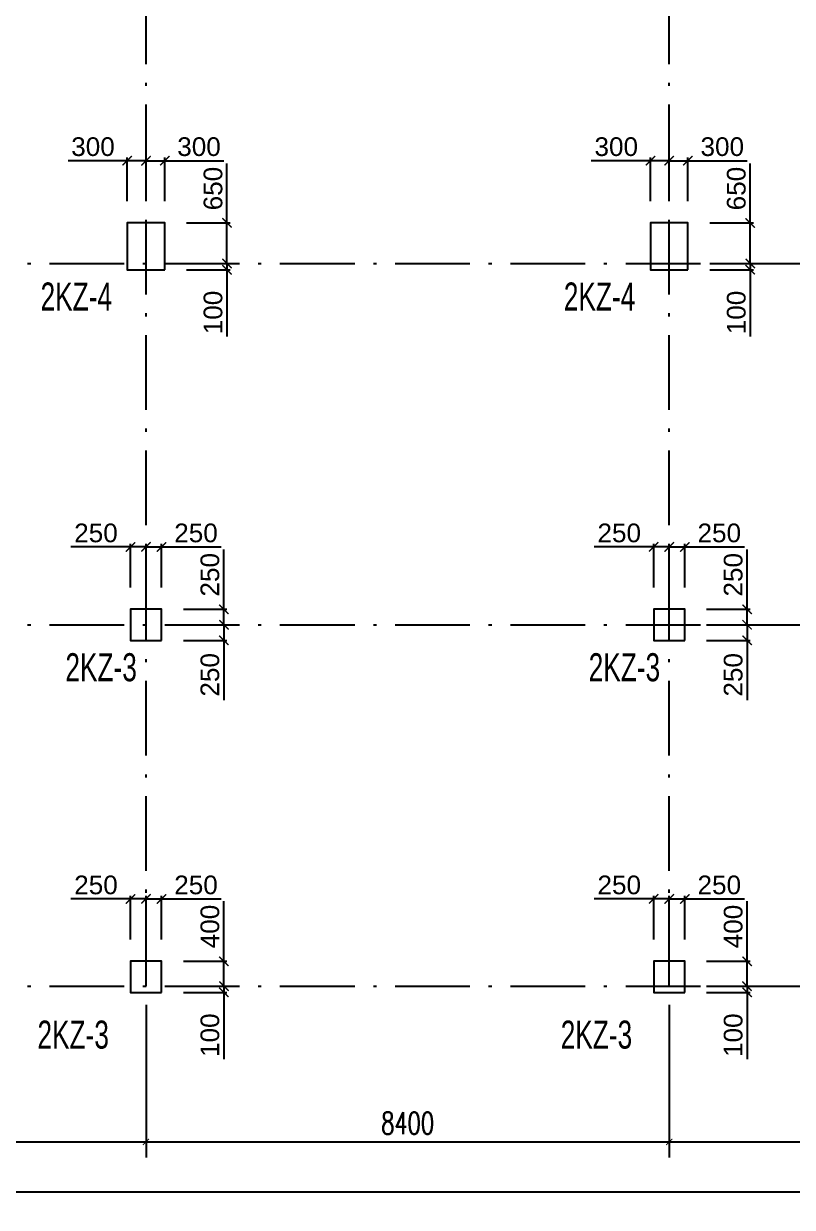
# Model space of a CAD drawing. Header units: millimetres. Extents: x -3831 to 465700, y 39900 to 106100.
# Drawn here: x 42136 to 54475, y 56450 to 75449 of the extents above; entities that cross this region are included whole.
import ezdxf

# ---------------------------------------------------------------- set-up
doc = ezdxf.new("R2010")
doc.units = ezdxf.units.MM
doc.linetypes.add('线型2', pattern=[1850, 1200, -300, 50, -300])
for name, color, linetype in [('AXIS', 3, 'Continuous'), ('column_dim', 90, 'Continuous'), ('DOTE', 10, '线型2')]:
    doc.layers.add(name, color=color, linetype=linetype)
doc.layers.add('S_Cl', color=2, linetype='Continuous', lineweight=25)
doc.layers.add('S_ColumFocus', color=2, linetype='Continuous', lineweight=9)
doc.styles.add('_TCH_DIM_T3', font='SIMPLEX', dxfattribs={"width": 0.705882, "bigfont": 'GBCBIG'})
doc.styles.get("Standard").update_dxf_attribs({"font": 'arial.ttf'})
doc.styles.add('xxxx', font='RIF.ttf')
doc.dimstyles.new('_TCH_ARCH&&100', dxfattribs={"dimtxt": 297.5, "dimasz": 100, "dimexe": 250, "dimexo": 300, "dimgap": 126.25, "dimtad": 1, "dimdec": 0, "dimzin": 0, "dimdsep": 46, "dimtxsty": '_TCH_DIM_T3', "dimblk": 'ARCHTICK', "dimcen": 0.09, "dimclrt": 7, "dimazin": 2, "dimtfac": 1, "dimtdec": 0, "dimtix": 1, "dimtmove": 2, "dimatfit": 3, "dimfxl": 100, "dimtolj": 1, "dimtzin": 0, "dimarcsym": 0})
doc.dimstyles.new('ISO-25', dxfattribs={"dimtxt": 2.5, "dimasz": 2.5, "dimexe": 1.25, "dimexo": 0.625, "dimtad": 1, "dimtxsty": 'Standard', "dimcen": 2.5, "dimadec": 0, "dimazin": 0, "dimtfac": 1, "dimtmove": 0, "dimatfit": 3, "dimfxl": 1, "dimarcsym": 0})

# ---------------------------------------------------------------- blocks, each defined once
blk = doc.blocks.new('_ArchTick')
at = {"color": 0, "linetype": 'ByBlock', "const_width": 0.15}
blk.add_lwpolyline([(-0.5, -0.5), (0.5, 0.5)], dxfattribs=at)
blk = doc.blocks.new('*D1426')
at = {"layer": 'column_dim', "color": 0, "lineweight": -2, "transparency": 16777216}
for p, q in [((53800, 71600), (53800, 71750)), ((53150, 71600), (53850, 71600)), ((53150, 71500), (53850, 71500)), ((53800, 71600), (53800, 71500)), ((53800, 71500), (53800, 70426))]:
    blk.add_line(p, q, dxfattribs=at)
at = {"layer": 'Defpoints', "color": 0, "transparency": 16777216}
for p in [(52800, 71600), (52800, 71500), (53800, 71600)]:
    blk.add_point(p, dxfattribs=at)
at = {"layer": 'column_dim', "color": 0, "lineweight": -2, "transparency": 16777216, "xscale": 150, "yscale": 150, "zscale": 150}
for p, rotation in [((53800, 71600), 270), ((53800, 71500), 90)]:
    blk.add_blockref('_ArchTick', p, dxfattribs=dict(at, rotation=rotation))
at = {"layer": 'column_dim', "color": 7, "transparency": 16777216, "insert": (53577, 70813), "char_height": 300, "attachment_point": 5, "rotation": 90}
blk.add_mtext('100', dxfattribs=at)
blk = doc.blocks.new('*D1427')
at = {"layer": 'column_dim', "color": 0, "lineweight": -2, "transparency": 16777216}
for p, q in [((53800, 72250), (53800, 73203)), ((53150, 72250), (53850, 72250)), ((53800, 71600), (53800, 72250)), ((53150, 71600), (53850, 71600))]:
    blk.add_line(p, q, dxfattribs=at)
at = {"layer": 'Defpoints', "color": 0, "transparency": 16777216}
for p in [(52800, 72250), (52800, 71600), (53800, 71600)]:
    blk.add_point(p, dxfattribs=at)
at = {"layer": 'column_dim', "color": 0, "lineweight": -2, "transparency": 16777216, "xscale": 150, "yscale": 150, "zscale": 150}
for p, rotation in [((53800, 72250), 90), ((53800, 71600), 270)]:
    blk.add_blockref('_ArchTick', p, dxfattribs=dict(at, rotation=rotation))
at = {"layer": 'column_dim', "color": 7, "transparency": 16777216, "insert": (53577, 72802), "char_height": 300, "attachment_point": 5, "rotation": 90}
blk.add_mtext('650', dxfattribs=at)
blk = doc.blocks.new('*D1428')
at = {"layer": 'column_dim', "color": 0, "lineweight": -2, "transparency": 16777216}
for p, q in [((52500, 72600), (52500, 73300)), ((52500, 73250), (52800, 73250)), ((52800, 72600), (52800, 73300)), ((52800, 73250), (53752, 73250))]:
    blk.add_line(p, q, dxfattribs=at)
at = {"layer": 'Defpoints', "color": 0, "transparency": 16777216}
for p in [(52500, 73250), (52500, 72250), (52800, 72250)]:
    blk.add_point(p, dxfattribs=at)
at = {"layer": 'column_dim', "color": 0, "lineweight": -2, "transparency": 16777216, "xscale": 150, "yscale": 150, "zscale": 150, "rotation": 180}
blk.add_blockref('_ArchTick', (52500, 73250), dxfattribs=at)
at = {"layer": 'column_dim', "color": 0, "lineweight": -2, "transparency": 16777216, "xscale": 150, "yscale": 150, "zscale": 150}
blk.add_blockref('_ArchTick', (52800, 73250), dxfattribs=at)
at = {"layer": 'column_dim', "color": 7, "transparency": 16777216, "insert": (53351, 73473), "char_height": 300, "attachment_point": 5}
blk.add_mtext('300', dxfattribs=at)
blk = doc.blocks.new('*D1429')
at = {"layer": 'column_dim', "color": 0, "lineweight": -2, "transparency": 16777216}
for p, q in [((52200, 73250), (51248, 73250)), ((52200, 72600), (52200, 73300)), ((52500, 73250), (52200, 73250)), ((52500, 72600), (52500, 73300))]:
    blk.add_line(p, q, dxfattribs=at)
at = {"layer": 'Defpoints', "color": 0, "transparency": 16777216}
for p in [(52500, 73250), (52200, 72250), (52500, 72250)]:
    blk.add_point(p, dxfattribs=at)
at = {"layer": 'column_dim', "color": 0, "lineweight": -2, "transparency": 16777216, "xscale": 150, "yscale": 150, "zscale": 150, "rotation": 180}
blk.add_blockref('_ArchTick', (52200, 73250), dxfattribs=at)
at = {"layer": 'column_dim', "color": 0, "lineweight": -2, "transparency": 16777216, "xscale": 150, "yscale": 150, "zscale": 150}
blk.add_blockref('_ArchTick', (52500, 73250), dxfattribs=at)
at = {"layer": 'column_dim', "color": 7, "transparency": 16777216, "insert": (51649, 73473), "char_height": 300, "attachment_point": 5}
blk.add_mtext('300', dxfattribs=at)
blk = doc.blocks.new('*D1430')
at = {"layer": 'column_dim', "color": 0, "lineweight": -2, "transparency": 16777216}
for p, q in [((53100, 65800), (53800, 65800)), ((53750, 65800), (53750, 65550)), ((53100, 65550), (53800, 65550)), ((53750, 65550), (53750, 64593))]:
    blk.add_line(p, q, dxfattribs=at)
at = {"layer": 'Defpoints', "color": 0, "transparency": 16777216}
for p in [(52750, 65800), (53750, 65800), (52750, 65550)]:
    blk.add_point(p, dxfattribs=at)
at = {"layer": 'column_dim', "color": 0, "lineweight": -2, "transparency": 16777216, "xscale": 150, "yscale": 150, "zscale": 150}
for p, rotation in [((53750, 65800), 90), ((53750, 65550), 270)]:
    blk.add_blockref('_ArchTick', p, dxfattribs=dict(at, rotation=rotation))
at = {"layer": 'column_dim', "color": 7, "transparency": 16777216, "insert": (53527, 64997), "char_height": 300, "attachment_point": 5, "rotation": 90}
blk.add_mtext('250', dxfattribs=at)
blk = doc.blocks.new('*D1431')
at = {"layer": 'column_dim', "color": 0, "lineweight": -2, "transparency": 16777216}
for p, q in [((53750, 66050), (53750, 67007)), ((53100, 66050), (53800, 66050)), ((53750, 65800), (53750, 66050)), ((53100, 65800), (53800, 65800))]:
    blk.add_line(p, q, dxfattribs=at)
at = {"layer": 'Defpoints', "color": 0, "transparency": 16777216}
for p in [(52750, 66050), (52750, 65800), (53750, 65800)]:
    blk.add_point(p, dxfattribs=at)
at = {"layer": 'column_dim', "color": 0, "lineweight": -2, "transparency": 16777216, "xscale": 150, "yscale": 150, "zscale": 150}
for p, rotation in [((53750, 66050), 90), ((53750, 65800), 270)]:
    blk.add_blockref('_ArchTick', p, dxfattribs=dict(at, rotation=rotation))
at = {"layer": 'column_dim', "color": 7, "transparency": 16777216, "insert": (53527, 66603), "char_height": 300, "attachment_point": 5, "rotation": 90}
blk.add_mtext('250', dxfattribs=at)
blk = doc.blocks.new('*D1432')
at = {"layer": 'column_dim', "color": 0, "lineweight": -2, "transparency": 16777216}
for p, q in [((52500, 66400), (52500, 67100)), ((52750, 66400), (52750, 67100)), ((52500, 67050), (52750, 67050)), ((52750, 67050), (53707, 67050))]:
    blk.add_line(p, q, dxfattribs=at)
at = {"layer": 'Defpoints', "color": 0, "transparency": 16777216}
for p in [(52500, 67050), (52500, 66050), (52750, 66050)]:
    blk.add_point(p, dxfattribs=at)
at = {"layer": 'column_dim', "color": 0, "lineweight": -2, "transparency": 16777216, "xscale": 150, "yscale": 150, "zscale": 150, "rotation": 180}
blk.add_blockref('_ArchTick', (52500, 67050), dxfattribs=at)
at = {"layer": 'column_dim', "color": 0, "lineweight": -2, "transparency": 16777216, "xscale": 150, "yscale": 150, "zscale": 150}
blk.add_blockref('_ArchTick', (52750, 67050), dxfattribs=at)
at = {"layer": 'column_dim', "color": 7, "transparency": 16777216, "insert": (53303, 67273), "char_height": 300, "attachment_point": 5}
blk.add_mtext('250', dxfattribs=at)
blk = doc.blocks.new('*D1433')
at = {"layer": 'column_dim', "color": 0, "lineweight": -2, "transparency": 16777216}
for p, q in [((52250, 66400), (52250, 67100)), ((52500, 66400), (52500, 67100)), ((52250, 67050), (51293, 67050)), ((52500, 67050), (52250, 67050))]:
    blk.add_line(p, q, dxfattribs=at)
at = {"layer": 'Defpoints', "color": 0, "transparency": 16777216}
for p in [(52500, 67050), (52250, 66050), (52500, 66050)]:
    blk.add_point(p, dxfattribs=at)
at = {"layer": 'column_dim', "color": 0, "lineweight": -2, "transparency": 16777216, "xscale": 150, "yscale": 150, "zscale": 150, "rotation": 180}
blk.add_blockref('_ArchTick', (52250, 67050), dxfattribs=at)
at = {"layer": 'column_dim', "color": 0, "lineweight": -2, "transparency": 16777216, "xscale": 150, "yscale": 150, "zscale": 150}
blk.add_blockref('_ArchTick', (52500, 67050), dxfattribs=at)
at = {"layer": 'column_dim', "color": 7, "transparency": 16777216, "insert": (51697, 67273), "char_height": 300, "attachment_point": 5}
blk.add_mtext('250', dxfattribs=at)
blk = doc.blocks.new('*D1434')
at = {"layer": 'column_dim', "color": 0, "lineweight": -2, "transparency": 16777216}
for p, q in [((53750, 60000), (53750, 60150)), ((53100, 60000), (53800, 60000)), ((53100, 59900), (53800, 59900)), ((53750, 60000), (53750, 59900)), ((53750, 59900), (53750, 58826))]:
    blk.add_line(p, q, dxfattribs=at)
at = {"layer": 'Defpoints', "color": 0, "transparency": 16777216}
for p in [(52750, 60000), (52750, 59900), (53750, 60000)]:
    blk.add_point(p, dxfattribs=at)
at = {"layer": 'column_dim', "color": 0, "lineweight": -2, "transparency": 16777216, "xscale": 150, "yscale": 150, "zscale": 150}
for p, rotation in [((53750, 60000), 270), ((53750, 59900), 90)]:
    blk.add_blockref('_ArchTick', p, dxfattribs=dict(at, rotation=rotation))
at = {"layer": 'column_dim', "color": 7, "transparency": 16777216, "insert": (53527, 59213), "char_height": 300, "attachment_point": 5, "rotation": 90}
blk.add_mtext('100', dxfattribs=at)
blk = doc.blocks.new('*D1435')
at = {"layer": 'column_dim', "color": 0, "lineweight": -2, "transparency": 16777216}
for p, q in [((53750, 60400), (53750, 61364)), ((53100, 60400), (53800, 60400)), ((53750, 60000), (53750, 60400)), ((53100, 60000), (53800, 60000))]:
    blk.add_line(p, q, dxfattribs=at)
at = {"layer": 'Defpoints', "color": 0, "transparency": 16777216}
for p in [(52750, 60400), (52750, 60000), (53750, 60000)]:
    blk.add_point(p, dxfattribs=at)
at = {"layer": 'column_dim', "color": 0, "lineweight": -2, "transparency": 16777216, "xscale": 150, "yscale": 150, "zscale": 150}
for p, rotation in [((53750, 60400), 90), ((53750, 60000), 270)]:
    blk.add_blockref('_ArchTick', p, dxfattribs=dict(at, rotation=rotation))
at = {"layer": 'column_dim', "color": 7, "transparency": 16777216, "insert": (53527, 60957), "char_height": 300, "attachment_point": 5, "rotation": 90}
blk.add_mtext('400', dxfattribs=at)
blk = doc.blocks.new('*D1436')
at = {"layer": 'column_dim', "color": 0, "lineweight": -2, "transparency": 16777216}
for p, q in [((52500, 60750), (52500, 61450)), ((52500, 61400), (52750, 61400)), ((52750, 60750), (52750, 61450)), ((52750, 61400), (53707, 61400))]:
    blk.add_line(p, q, dxfattribs=at)
at = {"layer": 'Defpoints', "color": 0, "transparency": 16777216}
for p in [(52500, 61400), (52500, 60400), (52750, 60400)]:
    blk.add_point(p, dxfattribs=at)
at = {"layer": 'column_dim', "color": 0, "lineweight": -2, "transparency": 16777216, "xscale": 150, "yscale": 150, "zscale": 150, "rotation": 180}
blk.add_blockref('_ArchTick', (52500, 61400), dxfattribs=at)
at = {"layer": 'column_dim', "color": 0, "lineweight": -2, "transparency": 16777216, "xscale": 150, "yscale": 150, "zscale": 150}
blk.add_blockref('_ArchTick', (52750, 61400), dxfattribs=at)
at = {"layer": 'column_dim', "color": 7, "transparency": 16777216, "insert": (53303, 61623), "char_height": 300, "attachment_point": 5}
blk.add_mtext('250', dxfattribs=at)
blk = doc.blocks.new('*D1437')
at = {"layer": 'column_dim', "color": 0, "lineweight": -2, "transparency": 16777216}
for p, q in [((52250, 61400), (51293, 61400)), ((52250, 60750), (52250, 61450)), ((52500, 61400), (52250, 61400)), ((52500, 60750), (52500, 61450))]:
    blk.add_line(p, q, dxfattribs=at)
at = {"layer": 'Defpoints', "color": 0, "transparency": 16777216}
for p in [(52500, 61400), (52250, 60400), (52500, 60400)]:
    blk.add_point(p, dxfattribs=at)
at = {"layer": 'column_dim', "color": 0, "lineweight": -2, "transparency": 16777216, "xscale": 150, "yscale": 150, "zscale": 150, "rotation": 180}
blk.add_blockref('_ArchTick', (52250, 61400), dxfattribs=at)
at = {"layer": 'column_dim', "color": 0, "lineweight": -2, "transparency": 16777216, "xscale": 150, "yscale": 150, "zscale": 150}
blk.add_blockref('_ArchTick', (52500, 61400), dxfattribs=at)
at = {"layer": 'column_dim', "color": 7, "transparency": 16777216, "insert": (51697, 61623), "char_height": 300, "attachment_point": 5}
blk.add_mtext('250', dxfattribs=at)
blk = doc.blocks.new('*D1454')
at = {"layer": 'column_dim', "color": 0, "lineweight": -2, "transparency": 16777216}
for p, q in [((45400, 71600), (45400, 71750)), ((44750, 71600), (45450, 71600)), ((44750, 71500), (45450, 71500)), ((45400, 71600), (45400, 71500)), ((45400, 71500), (45400, 70426))]:
    blk.add_line(p, q, dxfattribs=at)
at = {"layer": 'Defpoints', "color": 0, "transparency": 16777216}
for p in [(44400, 71600), (44400, 71500), (45400, 71600)]:
    blk.add_point(p, dxfattribs=at)
at = {"layer": 'column_dim', "color": 0, "lineweight": -2, "transparency": 16777216, "xscale": 150, "yscale": 150, "zscale": 150}
for p, rotation in [((45400, 71600), 270), ((45400, 71500), 90)]:
    blk.add_blockref('_ArchTick', p, dxfattribs=dict(at, rotation=rotation))
at = {"layer": 'column_dim', "color": 7, "transparency": 16777216, "insert": (45177, 70813), "char_height": 300, "attachment_point": 5, "rotation": 90}
blk.add_mtext('100', dxfattribs=at)
blk = doc.blocks.new('*D1455')
at = {"layer": 'column_dim', "color": 0, "lineweight": -2, "transparency": 16777216}
for p, q in [((45400, 72250), (45400, 73203)), ((44750, 72250), (45450, 72250)), ((45400, 71600), (45400, 72250)), ((44750, 71600), (45450, 71600))]:
    blk.add_line(p, q, dxfattribs=at)
at = {"layer": 'Defpoints', "color": 0, "transparency": 16777216}
for p in [(44400, 72250), (44400, 71600), (45400, 71600)]:
    blk.add_point(p, dxfattribs=at)
at = {"layer": 'column_dim', "color": 0, "lineweight": -2, "transparency": 16777216, "xscale": 150, "yscale": 150, "zscale": 150}
for p, rotation in [((45400, 72250), 90), ((45400, 71600), 270)]:
    blk.add_blockref('_ArchTick', p, dxfattribs=dict(at, rotation=rotation))
at = {"layer": 'column_dim', "color": 7, "transparency": 16777216, "insert": (45177, 72802), "char_height": 300, "attachment_point": 5, "rotation": 90}
blk.add_mtext('650', dxfattribs=at)
blk = doc.blocks.new('*D1456')
at = {"layer": 'column_dim', "color": 0, "lineweight": -2, "transparency": 16777216}
for p, q in [((44100, 72600), (44100, 73300)), ((44100, 73250), (44400, 73250)), ((44400, 72600), (44400, 73300)), ((44400, 73250), (45352, 73250))]:
    blk.add_line(p, q, dxfattribs=at)
at = {"layer": 'Defpoints', "color": 0, "transparency": 16777216}
for p in [(44100, 73250), (44100, 72250), (44400, 72250)]:
    blk.add_point(p, dxfattribs=at)
at = {"layer": 'column_dim', "color": 0, "lineweight": -2, "transparency": 16777216, "xscale": 150, "yscale": 150, "zscale": 150, "rotation": 180}
blk.add_blockref('_ArchTick', (44100, 73250), dxfattribs=at)
at = {"layer": 'column_dim', "color": 0, "lineweight": -2, "transparency": 16777216, "xscale": 150, "yscale": 150, "zscale": 150}
blk.add_blockref('_ArchTick', (44400, 73250), dxfattribs=at)
at = {"layer": 'column_dim', "color": 7, "transparency": 16777216, "insert": (44951, 73473), "char_height": 300, "attachment_point": 5}
blk.add_mtext('300', dxfattribs=at)
blk = doc.blocks.new('*D1457')
at = {"layer": 'column_dim', "color": 0, "lineweight": -2, "transparency": 16777216}
for p, q in [((43800, 73250), (42848, 73250)), ((43800, 72600), (43800, 73300)), ((44100, 73250), (43800, 73250)), ((44100, 72600), (44100, 73300))]:
    blk.add_line(p, q, dxfattribs=at)
at = {"layer": 'Defpoints', "color": 0, "transparency": 16777216}
for p in [(44100, 73250), (43800, 72250), (44100, 72250)]:
    blk.add_point(p, dxfattribs=at)
at = {"layer": 'column_dim', "color": 0, "lineweight": -2, "transparency": 16777216, "xscale": 150, "yscale": 150, "zscale": 150, "rotation": 180}
blk.add_blockref('_ArchTick', (43800, 73250), dxfattribs=at)
at = {"layer": 'column_dim', "color": 0, "lineweight": -2, "transparency": 16777216, "xscale": 150, "yscale": 150, "zscale": 150}
blk.add_blockref('_ArchTick', (44100, 73250), dxfattribs=at)
at = {"layer": 'column_dim', "color": 7, "transparency": 16777216, "insert": (43249, 73473), "char_height": 300, "attachment_point": 5}
blk.add_mtext('300', dxfattribs=at)
blk = doc.blocks.new('*D1458')
at = {"layer": 'column_dim', "color": 0, "lineweight": -2, "transparency": 16777216}
for p, q in [((44700, 65800), (45400, 65800)), ((45350, 65800), (45350, 65550)), ((44700, 65550), (45400, 65550)), ((45350, 65550), (45350, 64593))]:
    blk.add_line(p, q, dxfattribs=at)
at = {"layer": 'Defpoints', "color": 0, "transparency": 16777216}
for p in [(44350, 65800), (45350, 65800), (44350, 65550)]:
    blk.add_point(p, dxfattribs=at)
at = {"layer": 'column_dim', "color": 0, "lineweight": -2, "transparency": 16777216, "xscale": 150, "yscale": 150, "zscale": 150}
for p, rotation in [((45350, 65800), 90), ((45350, 65550), 270)]:
    blk.add_blockref('_ArchTick', p, dxfattribs=dict(at, rotation=rotation))
at = {"layer": 'column_dim', "color": 7, "transparency": 16777216, "insert": (45127, 64997), "char_height": 300, "attachment_point": 5, "rotation": 90}
blk.add_mtext('250', dxfattribs=at)
blk = doc.blocks.new('*D1459')
at = {"layer": 'column_dim', "color": 0, "lineweight": -2, "transparency": 16777216}
for p, q in [((45350, 66050), (45350, 67007)), ((44700, 66050), (45400, 66050)), ((45350, 65800), (45350, 66050)), ((44700, 65800), (45400, 65800))]:
    blk.add_line(p, q, dxfattribs=at)
at = {"layer": 'Defpoints', "color": 0, "transparency": 16777216}
for p in [(44350, 66050), (44350, 65800), (45350, 65800)]:
    blk.add_point(p, dxfattribs=at)
at = {"layer": 'column_dim', "color": 0, "lineweight": -2, "transparency": 16777216, "xscale": 150, "yscale": 150, "zscale": 150}
for p, rotation in [((45350, 66050), 90), ((45350, 65800), 270)]:
    blk.add_blockref('_ArchTick', p, dxfattribs=dict(at, rotation=rotation))
at = {"layer": 'column_dim', "color": 7, "transparency": 16777216, "insert": (45127, 66603), "char_height": 300, "attachment_point": 5, "rotation": 90}
blk.add_mtext('250', dxfattribs=at)
blk = doc.blocks.new('*D1460')
at = {"layer": 'column_dim', "color": 0, "lineweight": -2, "transparency": 16777216}
for p, q in [((44100, 66400), (44100, 67100)), ((44350, 66400), (44350, 67100)), ((44100, 67050), (44350, 67050)), ((44350, 67050), (45307, 67050))]:
    blk.add_line(p, q, dxfattribs=at)
at = {"layer": 'Defpoints', "color": 0, "transparency": 16777216}
for p in [(44100, 67050), (44100, 66050), (44350, 66050)]:
    blk.add_point(p, dxfattribs=at)
at = {"layer": 'column_dim', "color": 0, "lineweight": -2, "transparency": 16777216, "xscale": 150, "yscale": 150, "zscale": 150, "rotation": 180}
blk.add_blockref('_ArchTick', (44100, 67050), dxfattribs=at)
at = {"layer": 'column_dim', "color": 0, "lineweight": -2, "transparency": 16777216, "xscale": 150, "yscale": 150, "zscale": 150}
blk.add_blockref('_ArchTick', (44350, 67050), dxfattribs=at)
at = {"layer": 'column_dim', "color": 7, "transparency": 16777216, "insert": (44903, 67273), "char_height": 300, "attachment_point": 5}
blk.add_mtext('250', dxfattribs=at)
blk = doc.blocks.new('*D1461')
at = {"layer": 'column_dim', "color": 0, "lineweight": -2, "transparency": 16777216}
for p, q in [((43850, 66400), (43850, 67100)), ((44100, 66400), (44100, 67100)), ((43850, 67050), (42893, 67050)), ((44100, 67050), (43850, 67050))]:
    blk.add_line(p, q, dxfattribs=at)
at = {"layer": 'Defpoints', "color": 0, "transparency": 16777216}
for p in [(44100, 67050), (43850, 66050), (44100, 66050)]:
    blk.add_point(p, dxfattribs=at)
at = {"layer": 'column_dim', "color": 0, "lineweight": -2, "transparency": 16777216, "xscale": 150, "yscale": 150, "zscale": 150, "rotation": 180}
blk.add_blockref('_ArchTick', (43850, 67050), dxfattribs=at)
at = {"layer": 'column_dim', "color": 0, "lineweight": -2, "transparency": 16777216, "xscale": 150, "yscale": 150, "zscale": 150}
blk.add_blockref('_ArchTick', (44100, 67050), dxfattribs=at)
at = {"layer": 'column_dim', "color": 7, "transparency": 16777216, "insert": (43297, 67273), "char_height": 300, "attachment_point": 5}
blk.add_mtext('250', dxfattribs=at)
blk = doc.blocks.new('*D1462')
at = {"layer": 'column_dim', "color": 0, "lineweight": -2, "transparency": 16777216}
for p, q in [((45350, 60000), (45350, 60150)), ((44700, 60000), (45400, 60000)), ((44700, 59900), (45400, 59900)), ((45350, 60000), (45350, 59900)), ((45350, 59900), (45350, 58826))]:
    blk.add_line(p, q, dxfattribs=at)
at = {"layer": 'Defpoints', "color": 0, "transparency": 16777216}
for p in [(44350, 60000), (44350, 59900), (45350, 60000)]:
    blk.add_point(p, dxfattribs=at)
at = {"layer": 'column_dim', "color": 0, "lineweight": -2, "transparency": 16777216, "xscale": 150, "yscale": 150, "zscale": 150}
for p, rotation in [((45350, 60000), 270), ((45350, 59900), 90)]:
    blk.add_blockref('_ArchTick', p, dxfattribs=dict(at, rotation=rotation))
at = {"layer": 'column_dim', "color": 7, "transparency": 16777216, "insert": (45127, 59213), "char_height": 300, "attachment_point": 5, "rotation": 90}
blk.add_mtext('100', dxfattribs=at)
blk = doc.blocks.new('*D1463')
at = {"layer": 'column_dim', "color": 0, "lineweight": -2, "transparency": 16777216}
for p, q in [((45350, 60400), (45350, 61364)), ((44700, 60400), (45400, 60400)), ((45350, 60000), (45350, 60400)), ((44700, 60000), (45400, 60000))]:
    blk.add_line(p, q, dxfattribs=at)
at = {"layer": 'Defpoints', "color": 0, "transparency": 16777216}
for p in [(44350, 60400), (44350, 60000), (45350, 60000)]:
    blk.add_point(p, dxfattribs=at)
at = {"layer": 'column_dim', "color": 0, "lineweight": -2, "transparency": 16777216, "xscale": 150, "yscale": 150, "zscale": 150}
for p, rotation in [((45350, 60400), 90), ((45350, 60000), 270)]:
    blk.add_blockref('_ArchTick', p, dxfattribs=dict(at, rotation=rotation))
at = {"layer": 'column_dim', "color": 7, "transparency": 16777216, "insert": (45127, 60957), "char_height": 300, "attachment_point": 5, "rotation": 90}
blk.add_mtext('400', dxfattribs=at)
blk = doc.blocks.new('*D1464')
at = {"layer": 'column_dim', "color": 0, "lineweight": -2, "transparency": 16777216}
for p, q in [((44100, 60750), (44100, 61450)), ((44100, 61400), (44350, 61400)), ((44350, 60750), (44350, 61450)), ((44350, 61400), (45307, 61400))]:
    blk.add_line(p, q, dxfattribs=at)
at = {"layer": 'Defpoints', "color": 0, "transparency": 16777216}
for p in [(44100, 61400), (44100, 60400), (44350, 60400)]:
    blk.add_point(p, dxfattribs=at)
at = {"layer": 'column_dim', "color": 0, "lineweight": -2, "transparency": 16777216, "xscale": 150, "yscale": 150, "zscale": 150, "rotation": 180}
blk.add_blockref('_ArchTick', (44100, 61400), dxfattribs=at)
at = {"layer": 'column_dim', "color": 0, "lineweight": -2, "transparency": 16777216, "xscale": 150, "yscale": 150, "zscale": 150}
blk.add_blockref('_ArchTick', (44350, 61400), dxfattribs=at)
at = {"layer": 'column_dim', "color": 7, "transparency": 16777216, "insert": (44903, 61623), "char_height": 300, "attachment_point": 5}
blk.add_mtext('250', dxfattribs=at)
blk = doc.blocks.new('*D1465')
at = {"layer": 'column_dim', "color": 0, "lineweight": -2, "transparency": 16777216}
for p, q in [((43850, 61400), (42893, 61400)), ((43850, 60750), (43850, 61450)), ((44100, 61400), (43850, 61400)), ((44100, 60750), (44100, 61450))]:
    blk.add_line(p, q, dxfattribs=at)
at = {"layer": 'Defpoints', "color": 0, "transparency": 16777216}
for p in [(44100, 61400), (43850, 60400), (44100, 60400)]:
    blk.add_point(p, dxfattribs=at)
at = {"layer": 'column_dim', "color": 0, "lineweight": -2, "transparency": 16777216, "xscale": 150, "yscale": 150, "zscale": 150, "rotation": 180}
blk.add_blockref('_ArchTick', (43850, 61400), dxfattribs=at)
at = {"layer": 'column_dim', "color": 0, "lineweight": -2, "transparency": 16777216, "xscale": 150, "yscale": 150, "zscale": 150}
blk.add_blockref('_ArchTick', (44100, 61400), dxfattribs=at)
at = {"layer": 'column_dim', "color": 7, "transparency": 16777216, "insert": (43297, 61623), "char_height": 300, "attachment_point": 5}
blk.add_mtext('250', dxfattribs=at)
blk = doc.blocks.new('*D2314')
at = {"layer": 'AXIS', "color": 0, "lineweight": -2, "transparency": 16777216}
for p, q in [((0, 59700), (0, 56450)), ((72500, 59700), (72500, 56450)), ((0, 56700), (72500, 56700))]:
    blk.add_line(p, q, dxfattribs=at)
at = {"layer": 'Defpoints', "color": 0, "transparency": 16777216}
for p in [(0, 60000), (72500, 60000), (72500, 56700)]:
    blk.add_point(p, dxfattribs=at)
at = {"layer": 'AXIS', "color": 0, "lineweight": -2, "transparency": 16777216, "xscale": 100, "yscale": 100, "zscale": 100, "rotation": 180}
blk.add_blockref('_ArchTick', (0, 56700), dxfattribs=at)
at = {"layer": 'AXIS', "color": 0, "lineweight": -2, "transparency": 16777216, "xscale": 100, "yscale": 100, "zscale": 100}
blk.add_blockref('_ArchTick', (72500, 56700), dxfattribs=at)
at = {"layer": 'AXIS', "color": 7, "transparency": 16777216, "insert": (36250, 57001.25), "char_height": 350, "attachment_point": 5, "style": '_TCH_DIM_T3'}
blk.add_mtext('\\A1;72500', dxfattribs=at)
blk = doc.blocks.new('*D2321')
at = {"layer": 'AXIS', "color": 0, "lineweight": -2, "transparency": 16777216}
for p, q in [((38500, 59700), (38500, 57250)), ((44100, 59700), (44100, 57250)), ((38500, 57500), (44100, 57500))]:
    blk.add_line(p, q, dxfattribs=at)
at = {"layer": 'Defpoints', "color": 0, "transparency": 16777216}
for p in [(38500, 60000), (44100, 60000), (44100, 57500)]:
    blk.add_point(p, dxfattribs=at)
at = {"layer": 'AXIS', "color": 0, "lineweight": -2, "transparency": 16777216, "xscale": 100, "yscale": 100, "zscale": 100, "rotation": 180}
blk.add_blockref('_ArchTick', (38500, 57500), dxfattribs=at)
at = {"layer": 'AXIS', "color": 0, "lineweight": -2, "transparency": 16777216, "xscale": 100, "yscale": 100, "zscale": 100}
blk.add_blockref('_ArchTick', (44100, 57500), dxfattribs=at)
at = {"layer": 'AXIS', "color": 7, "transparency": 16777216, "insert": (41300, 57801.25), "char_height": 350, "attachment_point": 5, "style": '_TCH_DIM_T3'}
blk.add_mtext('\\A1;5600', dxfattribs=at)
blk = doc.blocks.new('*D2322')
at = {"layer": 'AXIS', "color": 0, "lineweight": -2, "transparency": 16777216}
for p, q in [((44100, 59700), (44100, 57250)), ((52500, 59700), (52500, 57250)), ((44100, 57500), (52500, 57500))]:
    blk.add_line(p, q, dxfattribs=at)
at = {"layer": 'Defpoints', "color": 0, "transparency": 16777216}
for p in [(44100, 60000), (52500, 60000), (52500, 57500)]:
    blk.add_point(p, dxfattribs=at)
at = {"layer": 'AXIS', "color": 0, "lineweight": -2, "transparency": 16777216, "xscale": 100, "yscale": 100, "zscale": 100, "rotation": 180}
blk.add_blockref('_ArchTick', (44100, 57500), dxfattribs=at)
at = {"layer": 'AXIS', "color": 0, "lineweight": -2, "transparency": 16777216, "xscale": 100, "yscale": 100, "zscale": 100}
blk.add_blockref('_ArchTick', (52500, 57500), dxfattribs=at)
at = {"layer": 'AXIS', "color": 7, "transparency": 16777216, "insert": (48300, 57801.25), "char_height": 350, "attachment_point": 5, "style": '_TCH_DIM_T3'}
blk.add_mtext('\\A1;8400', dxfattribs=at)
blk = doc.blocks.new('*D2323')
at = {"layer": 'AXIS', "color": 0, "lineweight": -2, "transparency": 16777216}
for p, q in [((52500, 59700), (52500, 57250)), ((60900, 59700), (60900, 57250)), ((52500, 57500), (60900, 57500))]:
    blk.add_line(p, q, dxfattribs=at)
at = {"layer": 'Defpoints', "color": 0, "transparency": 16777216}
for p in [(52500, 60000), (60900, 60000), (60900, 57500)]:
    blk.add_point(p, dxfattribs=at)
at = {"layer": 'AXIS', "color": 0, "lineweight": -2, "transparency": 16777216, "xscale": 100, "yscale": 100, "zscale": 100, "rotation": 180}
blk.add_blockref('_ArchTick', (52500, 57500), dxfattribs=at)
at = {"layer": 'AXIS', "color": 0, "lineweight": -2, "transparency": 16777216, "xscale": 100, "yscale": 100, "zscale": 100}
blk.add_blockref('_ArchTick', (60900, 57500), dxfattribs=at)
at = {"layer": 'AXIS', "color": 7, "transparency": 16777216, "insert": (56700, 57801.25), "char_height": 350, "attachment_point": 5, "style": '_TCH_DIM_T3'}
blk.add_mtext('\\A1;8400', dxfattribs=at)

msp = doc.modelspace()

# ---------------------------------------------------------------- linework, layer by layer
at = {"layer": 'DOTE'}
for p, q in [((44100, 60000), (44100, 101300)), ((52500, 60000), (52500, 101300)), ((0, 71600), (72500, 71600)), ((0, 65800), (72500, 65800)), ((0, 60000), (72500, 60000))]:
    msp.add_line(p, q, dxfattribs=at)
at = {"layer": 'S_Cl'}
for points in [[(44400, 71500), (44400, 72250), (43800, 72250), (43800, 71500)], [(52800, 71500), (52800, 72250), (52200, 72250), (52200, 71500)], [(44350, 65550), (44350, 66050), (43850, 66050), (43850, 65550)], [(52750, 65550), (52750, 66050), (52250, 66050), (52250, 65550)], [(44350, 59900), (44350, 60400), (43850, 60400), (43850, 59900)], [(52750, 59900), (52750, 60400), (52250, 60400), (52250, 59900)]]:
    msp.add_lwpolyline(points, close=True, dxfattribs=at)

# ---------------------------------------------------------------- texts
at = {"layer": 'S_ColumFocus', "char_height": 450, "attachment_point": 5, "style": 'xxxx'}
for s, insert, width in [('{\\W0.7;2KZ-4}', (42980.92096, 71069.37245), 979.875), ('{\\W0.7;2KZ-4}', (51380.92096, 71069.37245), 979.875), ('{\\W0.7;2KZ-3}', (43379.52875, 65116.04223), 904.5), ('{\\W0.7;2KZ-3}', (51779.52875, 65116.04223), 904.5), ('{\\W0.7;2KZ-3}', (42930.92096, 59219.37248), 979.875), ('{\\W0.7;2KZ-3}', (51330.92096, 59219.37248), 979.875)]:
    msp.add_mtext(s, dxfattribs=dict(at, insert=insert, width=width))

# ---------------------------------------------------------------- dimensions: what is measured, and where the dimension line sits
at = {"layer": 'AXIS'}
for p1, p2, distance, picture, middle in [((0, 60000), (72500, 60000), -3300, '*D2314', (36250, 57001.25)), ((38500, 60000), (44100, 60000), -2500, '*D2321', (41300, 57801.25)), ((44100, 60000), (52500, 60000), -2500, '*D2322', (48300, 57801.25)), ((52500, 60000), (60900, 60000), -2500, '*D2323', (56700, 57801.25))]:
    dim = msp.add_aligned_dim(p1=p1, p2=p2, distance=distance, dimstyle='_TCH_ARCH&&100', override={"dimtxt": 350}, dxfattribs=at)
    dim.commit()
    dim.dimension.update_dxf_attribs({"geometry": picture, "text_midpoint": middle})
at = {"layer": 'column_dim'}
for p1, p2, distance, picture, middle in [((43800, 72250), (44100, 72250), 1000, '*D1457', (43249.20191, 73473.27422)), ((44400, 72250), (44100, 72250), -1000, '*D1456', (44950.79809, 73473.27422)), ((52200, 72250), (52500, 72250), 1000, '*D1429', (51649.20191, 73473.27422)), ((52800, 72250), (52500, 72250), -1000, '*D1428', (53350.79809, 73473.27422)), ((44400, 72250), (44400, 71600), 1000, '*D1455', (45176.8281, 72801.71896)), ((52800, 72250), (52800, 71600), 1000, '*D1427', (53576.8281, 72801.71896)), ((44400, 71500), (44400, 71600), -1000, '*D1454', (45176.8281, 70813.21965)), ((52800, 71500), (52800, 71600), -1000, '*D1426', (53576.8281, 70813.21965)), ((43850, 66050), (44100, 66050), 1000, '*D1461', (43296.54161, 67273.1719)), ((44350, 66050), (44100, 66050), -1000, '*D1460', (44903.45839, 67273.1719)), ((52250, 66050), (52500, 66050), 1000, '*D1433', (51696.54161, 67273.1719)), ((52750, 66050), (52500, 66050), -1000, '*D1432', (53303.45839, 67273.1719)), ((44350, 66050), (44350, 65800), 1000, '*D1459', (45126.8281, 66603.45839)), ((52750, 66050), (52750, 65800), 1000, '*D1431', (53526.8281, 66603.45839)), ((44350, 65550), (44350, 65800), -1000, '*D1458', (45126.8281, 64996.54161)), ((52750, 65550), (52750, 65800), -1000, '*D1430', (53526.8281, 64996.54161)), ((43850, 60400), (44100, 60400), 1000, '*D1465', (43296.54161, 61623.1719)), ((44350, 60400), (44100, 60400), -1000, '*D1464', (44903.45839, 61623.1719)), ((52250, 60400), (52500, 60400), 1000, '*D1437', (51696.54161, 61623.1719)), ((52750, 60400), (52500, 60400), -1000, '*D1436', (53303.45839, 61623.1719)), ((44350, 60400), (44350, 60000), 1000, '*D1463', (45126.8281, 60956.93724)), ((52750, 60400), (52750, 60000), 1000, '*D1435', (53526.8281, 60956.93724)), ((44350, 59900), (44350, 60000), -1000, '*D1462', (45126.8281, 59213.21965)), ((52750, 59900), (52750, 60000), -1000, '*D1434', (53526.8281, 59213.21965))]:
    dim = msp.add_aligned_dim(p1=p1, p2=p2, distance=distance, dimstyle='ISO-25', override={"dimtxt": 300, "dimasz": 150, "dimexe": 50, "dimexo": 350, "dimgap": 70, "dimjust": 1, "dimblk1": 'ArchTick', "dimblk2": 'ArchTick', "dimsah": 1, "dimclrt": 7}, dxfattribs=at)
    dim.commit()
    dim.dimension.update_dxf_attribs({"geometry": picture, "text_midpoint": middle})

doc.saveas('drawing.dxf')
